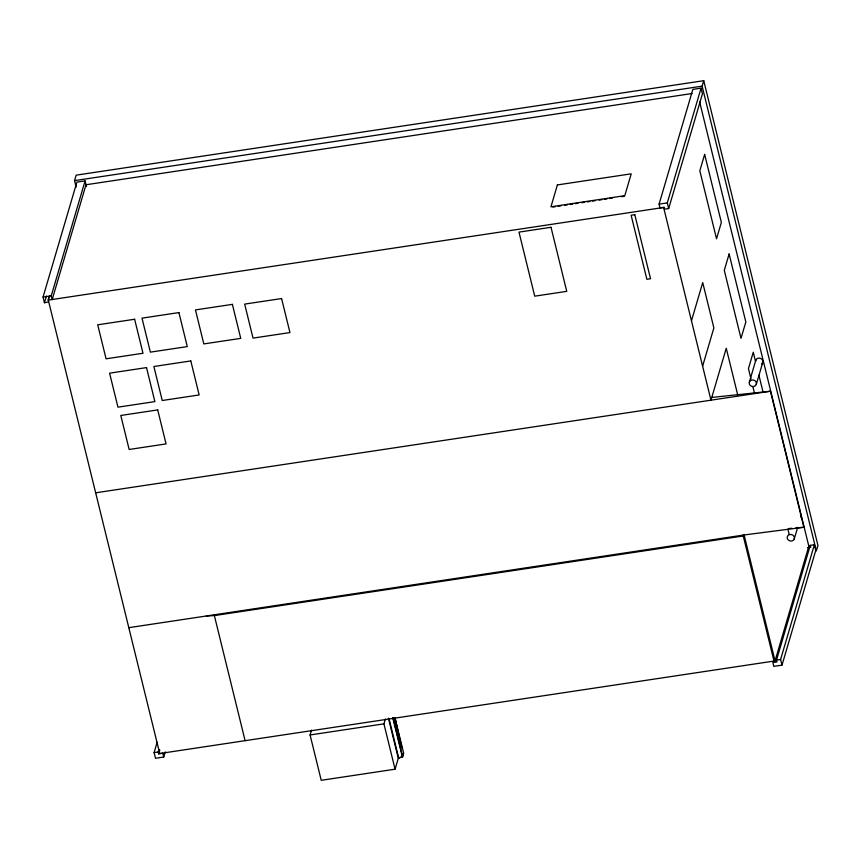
<?xml version="1.0" encoding="UTF-8"?>
<svg xmlns="http://www.w3.org/2000/svg" width="861" height="861" viewBox="0 0 861 861"><rect width="100%" height="100%" fill="white"/><g stroke="black" fill="none" stroke-linecap="round" stroke-linejoin="round"><path stroke-width="1.29" d="M76.155 187.149L74.552 180.627L76.155 175.16L703.738 80.686L817.95 545.433L816.346 550.9L702.124 86.154L703.738 80.686M48.614 301.91L44.438 302.738L43.05 297.077L76.887 182.123L85.088 180.885L86.477 186.557M44.438 302.738L46.408 296.076M48.141 300.015L49.281 296.152M699.616 101.846L808.823 546.175L775.051 660.904L159.737 753.526L48.302 300.091L49.443 296.216M86.014 184.663L52.166 299.66L51.24 295.883L85.088 180.885M165.226 751.879L163.708 757.034L155.507 758.272L154.108 752.6L157.143 742.29M163.708 757.034L162.783 753.257L158.672 753.87L158.209 751.987L158.973 749.404M158.672 753.87L159.812 750.006M388.408 718.106L398.288 758.272L395.07 769.196L321.228 780.314L310.089 734.96L311.521 730.106M395.07 769.196L383.92 723.853L385.351 718.989M402.657 755.592L403.314 753.386M398.288 758.272L402.657 756.744L403.68 753.246L395.091 718.257M659.085 204.122L692.857 89.393L701.058 88.156L702.447 93.827L668.685 208.556L664.584 209.18L664.122 207.286L660.01 207.899L659.085 204.122L667.286 202.895L701.058 88.156M691.469 320.83L702.727 282.58L713.866 327.923L702.619 366.173M749.361 382.08L755.797 360.232M756.281 384.415A3.648 3.261 16.4 0 0 752.03 379.992A3.648 3.261 16.4 0 0 750.168 385.341A3.648 3.261 16.4 0 0 756.281 384.415L762.717 362.567M794.262 538.932A3.648 3.261 16.4 0 0 790 534.509A3.648 3.261 16.4 0 0 788.138 539.847A3.648 3.261 16.4 0 0 794.262 538.932L797.663 527.362M776.504 660.086L810.276 545.347L814.377 544.733L815.765 550.394L782.003 665.133L773.791 666.371L772.866 662.593L776.966 661.969L776.504 660.086L780.604 659.461L814.377 544.733M74.552 180.627L702.124 86.154M86.057 184.749L692.061 93.526M552.837 207.07L555.474 206.672M558.122 206.274L560.759 205.876M564.73 205.284L567.367 204.886M570.014 204.487L572.651 204.089M575.299 203.691L577.935 203.293M581.907 202.701L584.544 202.303M587.191 201.904L589.828 201.506M592.476 201.108L595.112 200.71M599.084 200.107L601.721 199.709M604.368 199.311L607.005 198.913M609.653 198.514L612.289 198.127M621.545 196.728L624.182 196.33M48.302 300.091L663.616 207.469L710.971 400.182L726.253 348.274L737.716 394.908M95.668 492.804L770.455 391.228L803.883 527.255L744.098 534.972L128.806 627.669M743.258 535.962L214.357 615.583L206.339 615.992M807.661 547.693L809.717 547.392M154.108 752.6L158.209 751.987M310.089 734.96L383.92 723.853M43.05 297.077L51.251 295.84M711.778 397.448L770.455 391.228M789.139 528.503L791.819 528.277M795.844 527.933L803.883 527.255M810.276 545.347L810.739 547.23M755.474 361.222L753.267 352.246L748.446 368.637L750.964 378.894M758.939 375.342L763.04 392.024M752.858 386.6L754.43 393.014M787.869 529.063L789.128 534.197M780.604 659.461L782.003 665.133M667.286 202.895L668.685 208.556M744.098 534.972L775.051 660.904M743.054 535.133L773.996 661.065M394.715 718.408L402.033 748.209M393.1 717.87L402.657 756.744M392.788 717.826L402.335 756.701L398.697 757.971L389.15 719.107M214.174 614.808L245.105 740.675M395.059 717.934L400.935 744.787M755.635 361.071A3.648 3.261 16.4 0 1 760.769 358.488A3.648 3.261 16.4 0 1 761.716 363.945M800.439 514.555A3.648 3.261 16.4 0 1 800.687 517.074M557.379 184.932L550.954 206.791L624.785 195.673L631.221 173.825L557.379 184.932M704.642 154.388L699.821 170.779L716.535 238.798L721.357 222.407L704.642 154.388M729.116 253.995L724.284 270.332L740.998 338.351L745.841 322.014L729.116 253.995M551.008 227.293L518.979 232.115L534.724 296.173L566.753 291.352L551.008 227.293M634.794 214.68L631.135 215.228L646.869 279.287L650.539 278.738L634.794 214.68M232.384 304.363L195.458 309.917L203.82 343.926L240.736 338.373L232.384 304.363M134.628 319.248L97.713 324.812L106.075 358.811L142.991 353.258L134.628 319.248M178.916 312.586L142 318.139L150.363 352.149L187.278 346.596L178.916 312.586M281.59 298.552L244.675 304.105L253.026 338.115L289.953 332.561L281.59 298.552M146.521 367.604L109.595 373.168L117.957 407.167L154.872 401.613L146.521 367.604M190.808 360.942L153.882 366.495L162.245 400.505L199.16 394.951L190.808 360.942M157.714 409.911L120.788 415.465L129.15 449.474L166.065 443.91L157.714 409.911"/></g></svg>
